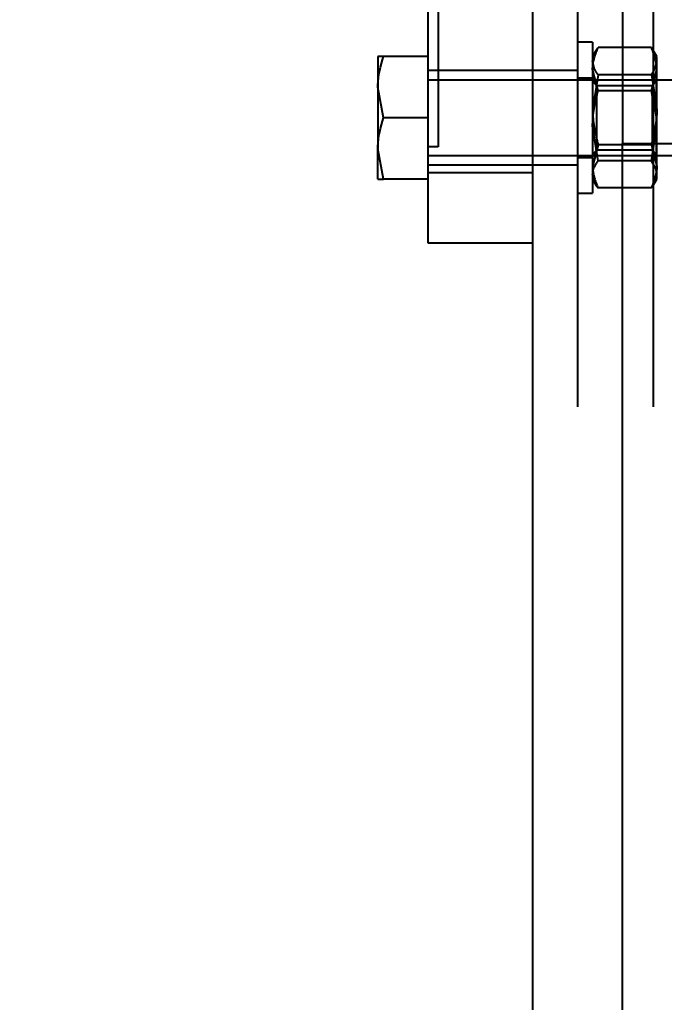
# Model space of a CAD drawing. Header units: metres. Extents: x 0 to 63075, y 0 to 44550.
# Drawn here: x 13714.6 to 13782.9, y 30128.6 to 30232.7 of the extents above; entities that cross this region are included whole.
import ezdxf

# ---------------------------------------------------------------- set-up
doc = ezdxf.new("R2010")
doc.units = ezdxf.units.M
doc.header["$LTSCALE"] = 75
doc.linetypes.add('HIDDEN2', pattern=[4.7625, 3.175, -1.5875])
for name, color, linetype in [('18_COTAS', 7, 'Continuous'), ('SDM', 7, 'Continuous'), ('SL1', 8, 'Continuous'), ('SL4', 4, 'Continuous'), ('ST1', 7, 'HIDDEN2')]:
    doc.layers.add(name, color=color, linetype=linetype)
doc.styles.add('ROMANS', font='ROMANS.SHX')
doc.dimstyles.new('75___1-75', dxfattribs={"dimscale": 75, "dimtxt": 2.5, "dimasz": 2, "dimexe": 1.5, "dimexo": 1, "dimgap": 0.5, "dimtad": 1, "dimdec": 0, "dimzin": 12, "dimtxsty": 'ROMANS', "dimcen": 0, "dimclrd": 256, "dimclre": 256, "dimclrt": 3, "dimazin": 3, "dimtfac": 1, "dimtdec": 0, "dimtmove": 0, "dimatfit": 0, "dimfxl": 1, "dimlwd": -1, "dimlwe": -1, "dimarcsym": 0})

# ---------------------------------------------------------------- blocks, each defined once
blk = doc.blocks.new('A$C1d93b9d1')
at = {"layer": 'SL1'}
for radius, start, end in [(1979, 150.48869, 76.2155), (1915.5, 151.39767, 77.94663), (1915.5, 151.39767, 77.48242), (1907.5, 151.51701, 77.89531), (1508, 159.38429, 0), (1508, 159.38429, 0), (1500, 179.96007, 0.03993)]:
    blk.add_arc((6031.73, 6950), radius, start, end, dxfattribs=at)
blk = doc.blocks.new('*D27')
at = {"layer": '18_COTAS', "transparency": 16777216}
for p, q in [((12131.24, 27878.33), (12131.24, 30705.37)), ((13913.74, 30509.57), (13913.74, 30705.37)), ((11981.24, 30592.87), (11122.31, 30592.87)), ((13913.74, 30592.87), (12131.24, 30592.87)), ((14063.74, 30592.87), (14213.74, 30592.87))]:
    blk.add_line(p, q, dxfattribs=at)
for points in [[(11981.24, 30617.87), (11981.24, 30567.87), (12131.24, 30592.87)], [(14063.74, 30617.87), (14063.74, 30567.87), (13913.74, 30592.87)]]:
    blk.add_solid(points, dxfattribs=at)
at = {"layer": 'Defpoints', "color": 0, "transparency": 16777216}
for p in [(13913.74, 30592.87), (13913.74, 30434.57), (12131.24, 27803.33)]:
    blk.add_point(p, dxfattribs=at)
at = {"layer": '18_COTAS', "color": 3, "transparency": 16777216, "insert": (11476.78, 30724.12), "char_height": 187.5, "attachment_point": 5, "style": 'ROMANS'}
blk.add_mtext('1782', dxfattribs=at)
blk = doc.blocks.new('A$C429c7d53')
at = {"layer": 'SL4'}
for p, q in [((48.23, 3289.74), (48.23, 2339.74)), ((57.76, 3284.74), (57.76, 3129.5)), ((38.24, 3166.36), (38.24, 3129.17)), ((37.13, 3149.34), (37.13, 3129.17)), ((31.83, 3138.74), (31.83, 3135.49)), ((37.13, 3138.74), (32.42, 3138.74)), ((31.83, 3135.49), (31.83, 3128.99)), ((32.42, 3132.24), (31.83, 3135.49)), ((37.13, 3132.24), (32.42, 3132.24)), ((57.76, 3129.5), (123, 3129.5)), ((57.76, 2339.74), (57.76, 3129.5)), ((32.42, 3125.74), (31.83, 3128.99)), ((31.83, 3125.74), (31.83, 3128.99)), ((37.13, 3129.17), (37.13, 3126.42)), ((38.24, 3129.17), (37.13, 3129.17)), ((48.23, 3126.42), (37.13, 3126.42)), ((37.13, 3126.42), (37.13, 3118.99)), ((37.13, 3125.74), (32.42, 3125.74)), ((37.13, 3118.99), (48.23, 3118.99))]:
    blk.add_line(p, q, dxfattribs=at)
for points, knots in [([(31.83, 3135.49), (31.84, 3135.56), (31.84, 3136.66), (32.14, 3137.74), (32.42, 3138.74)], [0, 0, 0, 0, 0.070215, 1, 1, 1, 1]), ([(32.42, 3138.74), (32.18, 3138.74), (31.87, 3138.74), (31.84, 3138.74), (31.83, 3138.74)], [0, 0, 0, 0, 0.758149, 1, 1, 1, 1]), ([(31.83, 3128.99), (31.84, 3129.06), (31.84, 3130.16), (32.14, 3131.24), (32.42, 3132.24)], [0, 0, 0, 0, 0.070215, 1, 1, 1, 1]), ([(31.83, 3125.74), (31.84, 3125.74), (31.87, 3125.74), (32.18, 3125.74), (32.42, 3125.74)], [0, 0, 0, 0, 0.241851, 1, 1, 1, 1])]:
    blk.add_open_spline(points, degree=3, knots=knots, dxfattribs=at)
at = {"layer": 'ST1'}
for p, q in [((53, 3339.74), (53, 2339.74)), ((61, 3339.74), (61, 2339.74)), ((54.6, 3140.24), (53, 3140.24)), ((54.6, 3140.24), (54.6, 3124.24)), ((54.91, 3139.27), (54.6, 3138.74)), ((60.82, 3139.68), (55.18, 3139.68)), ((61.4, 3138.74), (61.09, 3139.27)), ((61.4, 3138.24), (61.4, 3138.74)), ((61.4, 3133.08), (61.4, 3138.24)), ((48.23, 3137.24), (37.13, 3137.24)), ((53, 3137.24), (48.23, 3137.24)), ((55.18, 3135.11), (54.6, 3137.4)), ((55.18, 3136.8), (54.6, 3133.08)), ((60.82, 3136.8), (55.18, 3136.8)), ((60.82, 3135.11), (61.4, 3137.4)), ((60.82, 3136.8), (61.4, 3133.08)), ((66.44, 3136.24), (37.13, 3136.24)), ((54.6, 3136.44), (53, 3136.44)), ((55.02, 3135.64), (54.6, 3136.24)), ((55.02, 3135.64), (55.02, 3135.38)), ((60.95, 3135.64), (55.02, 3135.64)), ((61.37, 3136.24), (60.95, 3135.64)), ((60.95, 3128.84), (60.95, 3135.64)), ((61.37, 3135.93), (61.37, 3136.24)), ((61.4, 3136.24), (61.37, 3136.24)), ((61.37, 3128.24), (61.37, 3135.93)), ((55.02, 3135.38), (55.02, 3128.84)), ((60.82, 3135.11), (55.18, 3135.11)), ((61.4, 3127.08), (61.4, 3133.08)), ((55.18, 3127.67), (54.6, 3131.39)), ((60.82, 3127.67), (61.4, 3131.39)), ((55.18, 3129.36), (54.6, 3127.08)), ((60.82, 3129.36), (55.18, 3129.36)), ((57.76, 2339.74), (57.76, 3129.5)), ((60.82, 3129.36), (61.4, 3127.08)), ((54.6, 3128.24), (55.02, 3128.84)), ((55.02, 3128.84), (60.95, 3128.84)), ((60.95, 3128.84), (61.37, 3128.24)), ((37.13, 3128.24), (66.44, 3128.24)), ((37.13, 3127.24), (48.23, 3127.24)), ((48.23, 3127.24), (53, 3127.24)), ((53, 3128.04), (54.6, 3128.04)), ((60.82, 3127.67), (55.18, 3127.67)), ((61.37, 3128.24), (61.4, 3128.24)), ((48.23, 3126.42), (37.13, 3126.42)), ((61.4, 3125.74), (61.4, 3127.08)), ((54.6, 3125.74), (54.91, 3125.2)), ((61.09, 3125.2), (61.4, 3125.74)), ((53, 3124.24), (54.6, 3124.24)), ((60.82, 3124.8), (55.18, 3124.8))]:
    blk.add_line(p, q, dxfattribs=at)
for points, knots in [([(54.6, 3138.24), (54.61, 3138.37), (54.64, 3138.86), (54.95, 3139.33), (55.18, 3139.68)], [0, 0, 0, 0, 0.268634, 1, 1, 1, 1]), ([(54.6, 3137.4), (54.6, 3137.45), (54.61, 3138.22), (54.9, 3138.98), (55.18, 3139.68)], [0, 0, 0, 0, 0.070215, 1, 1, 1, 1]), ([(61.4, 3138.24), (61.39, 3138.37), (61.36, 3138.86), (61.04, 3139.33), (60.82, 3139.68)], [0, 0, 0, 0, 0.268634, 1, 1, 1, 1]), ([(61.4, 3137.4), (61.4, 3137.45), (61.39, 3138.22), (61.09, 3138.98), (60.82, 3139.68)], [0, 0, 0, 0, 0.070215, 1, 1, 1, 1]), ([(55.18, 3136.8), (55.09, 3136.92), (54.75, 3137.39), (54.66, 3137.88), (54.6, 3138.24)], [0, 0, 0, 0, 0.257551, 1, 1, 1, 1]), ([(60.82, 3136.8), (60.9, 3136.92), (61.24, 3137.39), (61.33, 3137.88), (61.4, 3138.24)], [0, 0, 0, 0, 0.257551, 1, 1, 1, 1]), ([(54.6, 3131.39), (54.6, 3131.48), (54.61, 3132.74), (54.9, 3133.97), (55.18, 3135.11)], [0, 0, 0, 0, 0.070215, 1, 1, 1, 1]), ([(61.4, 3131.39), (61.4, 3131.48), (61.39, 3132.74), (61.09, 3133.97), (60.82, 3135.11)], [0, 0, 0, 0, 0.0702148, 1, 1, 1, 1]), ([(54.6, 3133.08), (54.6, 3133), (54.61, 3131.74), (54.9, 3130.51), (55.18, 3129.36)], [0, 0, 0, 0, 0.0702148, 1, 1, 1, 1]), ([(61.4, 3133.08), (61.4, 3133), (61.39, 3131.74), (61.09, 3130.51), (60.82, 3129.36)], [0, 0, 0, 0, 0.070215, 1, 1, 1, 1]), ([(54.6, 3126.23), (54.61, 3126.36), (54.64, 3126.85), (54.95, 3127.32), (55.18, 3127.67)], [0, 0, 0, 0, 0.268634, 1, 1, 1, 1]), ([(61.4, 3126.23), (61.39, 3126.36), (61.36, 3126.85), (61.04, 3127.32), (60.82, 3127.67)], [0, 0, 0, 0, 0.2686336, 1, 1, 1, 1]), ([(54.6, 3127.08), (54.6, 3127.02), (54.61, 3126.25), (54.9, 3125.5), (55.18, 3124.8)], [0, 0, 0, 0, 0.070215, 1, 1, 1, 1]), ([(61.4, 3127.08), (61.4, 3127.02), (61.39, 3126.25), (61.09, 3125.5), (60.82, 3124.8)], [0, 0, 0, 0, 0.070215, 1, 1, 1, 1]), ([(60.82, 3124.8), (60.9, 3124.92), (61.24, 3125.39), (61.33, 3125.87), (61.4, 3126.23)], [0, 0, 0, 0, 0.257551, 1, 1, 1, 1]), ([(55.18, 3124.8), (55.08, 3124.92), (54.96, 3125.05), (54.92, 3125.18), (54.92, 3125.19)], [0, 0, 0, 0, 0.914803, 1, 1, 1, 1])]:
    blk.add_open_spline(points, degree=3, knots=knots, dxfattribs=at)

msp = doc.modelspace()

# ---------------------------------------------------------------- block references
at = {"layer": 'SDM'}
for name, p in [('A$C1d93b9d1', (8259.51, 24302.83)), ('A$C429c7d53', (13720.74, 27090.07))]:
    msp.add_blockref(name, p, dxfattribs=at)

# ---------------------------------------------------------------- dimensions: what is measured, and where the dimension line sits
at = {"layer": '18_COTAS'}
dim = msp.add_linear_dim(base=(13913.73996451, 30592.87116724), p1=(12131.23996451, 27803.3334565), p2=(13913.73996451, 30434.56595658), dimstyle='75___1-75', dxfattribs=at)
dim.commit()
dim.dimension.update_dxf_attribs({"geometry": '*D27', "text_midpoint": (11476.77567879, 30592.87116724), "dimtype": 160})

doc.saveas('drawing.dxf')
